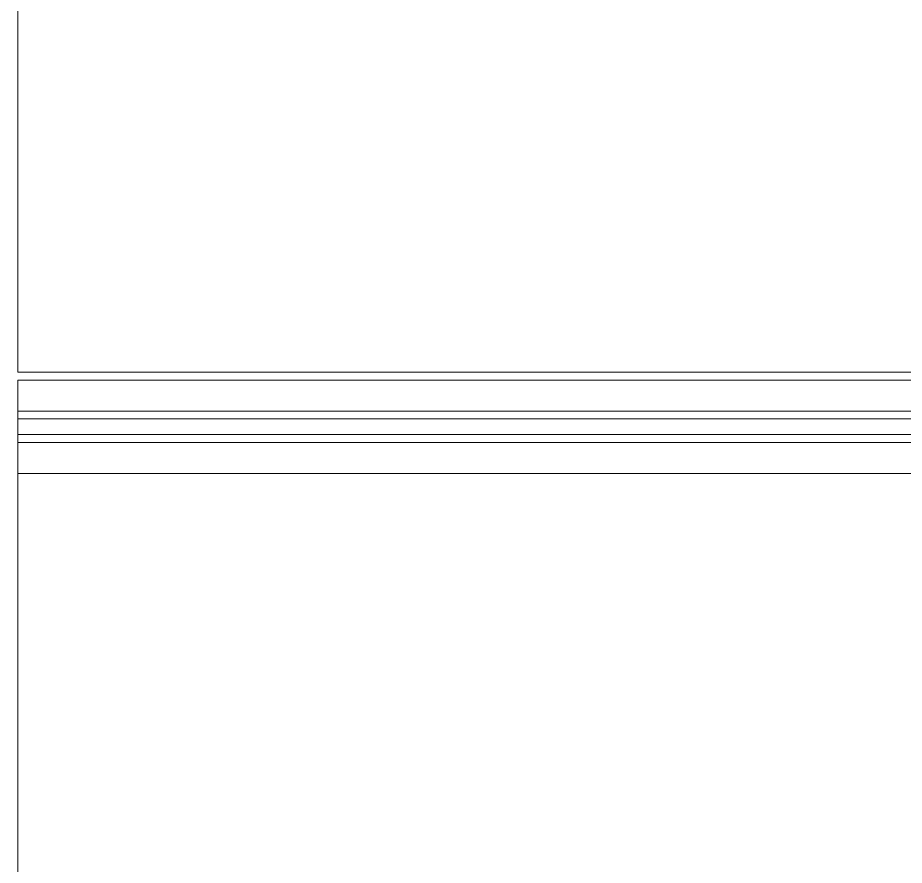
# Model space of a CAD drawing. Header units: inches. Extents: x -1106 to 1409, y -1111 to 918.
# Drawn here: x -53.96 to -25.54, y 470.48 to 497.65 of the extents above; entities that cross this region are included whole.
import ezdxf

# ---------------------------------------------------------------- set-up
doc = ezdxf.new("R2010")
doc.units = ezdxf.units.IN
doc.header["$MEASUREMENT"] = 0
doc.layers.add('A-GENM', color=13, linetype='Continuous', lineweight=9)
doc.layers.add('I-FURN', color=30, linetype='Continuous', lineweight=9)

# ---------------------------------------------------------------- blocks, each defined once
blk = doc.blocks.new('Generic Model Adjustable Table - Default-V65-7TH FLOOR TELECOM UNDERFLOOR ROUTING PLAN')
at = {"layer": 'A-GENM', "color": 53}
for p, q in [((-35.5, 12), (35.5, 12)), ((35.5, 12), (35.5, -12))]:
    blk.add_line(p, q, dxfattribs=at)
blk = doc.blocks.new('Workstation 3D - Workstation 3D-V72-7TH FLOOR TELECOM UNDERFLOOR ROUTING PLAN')
at = {"layer": 'I-FURN', "color": 53}
for p, q in [((28.5, 59), (43.5, 59)), ((44.5, 59), (43.5, 59)), ((43.5, 59), (43.5, -14)), ((43.5, 59), (43.5, -12)), ((44.75, 59), (44.5, 59)), ((44.5, 59), (44.5, -14.25)), ((45.25, 59), (44.75, 59)), ((44.75, 59), (44.75, -14)), ((45.25, -14), (45.25, 59)), ((45.5, 59), (45.25, 59)), ((45.5, -15), (45.5, 59)), ((46.5, 59), (45.5, 59)), ((46.5, -16), (46.5, 59))]:
    blk.add_line(p, q, dxfattribs=at)
blk = doc.blocks.new('18433_1 - AEO NY - CENTRAL_rvt-1-7TH FLOOR TELECOM UNDERFLOOR ROUTING PLAN')
at = {"color": 53, "lineweight": 9}
for name, p, rotation in [('Generic Model Adjustable Table - Default-V65-7TH FLOOR TELECOM UNDERFLOOR ROUTING PLAN', (-18.456, 498.292), 180), ('Workstation 3D - Workstation 3D-V72-7TH FLOOR TELECOM UNDERFLOOR ROUTING PLAN', (5.044, 439.537), 90.0000000000001)]:
    blk.add_blockref(name, p, dxfattribs=dict(at, rotation=rotation))

msp = doc.modelspace()

# ---------------------------------------------------------------- block references
at = {"lineweight": 5}
msp.add_blockref('18433_1 - AEO NY - CENTRAL_rvt-1-7TH FLOOR TELECOM UNDERFLOOR ROUTING PLAN', (0, 0), dxfattribs=at)

doc.saveas('drawing.dxf')
